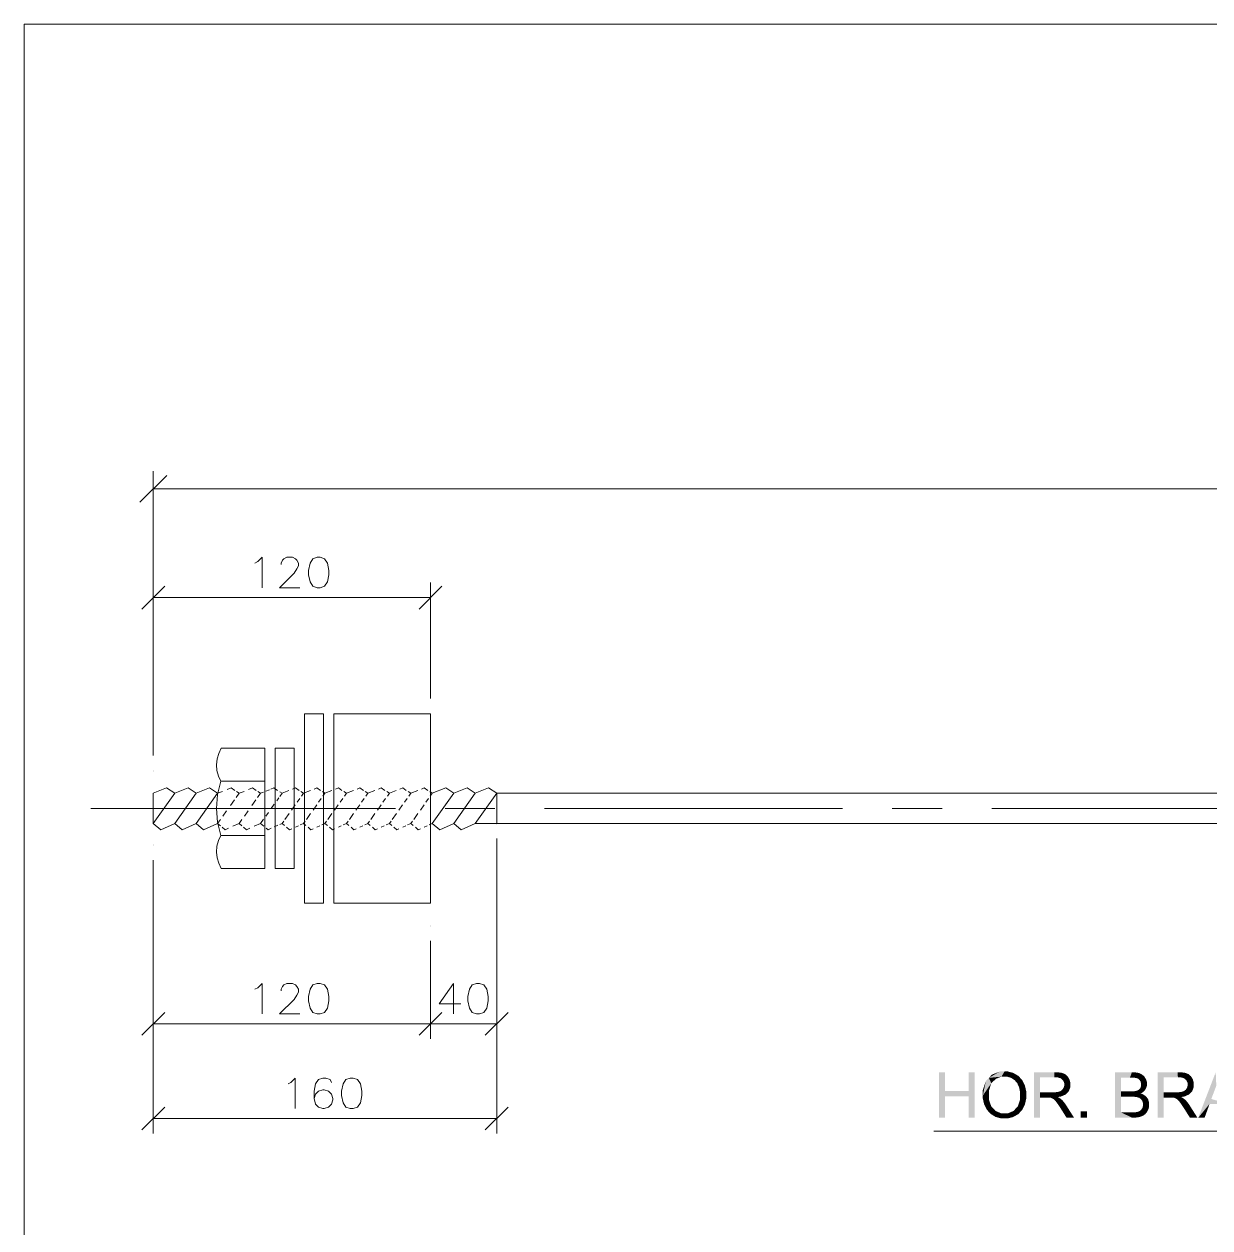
# Model space of a CAD drawing. Header units: millimetres. Extents: x 2 to 579, y 1 to 405.
# Drawn here: x 177.8 to 237.5, y 139.8 to 200.3 of the extents above; entities that cross this region are included whole.
import ezdxf

# ---------------------------------------------------------------- set-up
doc = ezdxf.new("R2010")
doc.units = ezdxf.units.MM
doc.linetypes.add('XKITLINE00', pattern=[0])
doc.layers.add('GraphicObject', color=6, linetype='Continuous', lineweight=0)
doc.layers.add('LinkedObject', color=7, linetype='Continuous', lineweight=0)

# ---------------------------------------------------------------- blocks, each defined once
blk = doc.blocks.new('*A3')
at = {"layer": 'GraphicObject', "color": 3, "linetype": 'XKITLINE00', "lineweight": 0}
for p, q in [((312.392, 200.335), (177.832, 200.335)), ((177.832, 200.335), (177.832, 61.383))]:
    blk.add_line(p, q, dxfattribs=at)
blk = doc.blocks.new('*A4')
at = {"layer": 'LinkedObject'}
for points in [[(224.175, 146.656), (223.873, 145.309), (223.873, 147.596)], [(224.175, 146.656), (223.873, 147.596), (224.175, 147.596)], [(225.666, 147.596), (225.364, 146.656), (225.364, 147.596)], [(225.364, 146.386), (225.364, 146.656), (225.666, 147.596)], [(225.364, 146.386), (225.666, 147.596), (225.666, 145.309)], [(226.381, 147.313), (226.075, 146.422), (226.228, 147.152)], [(226.502, 147.043), (226.075, 146.422), (226.381, 147.313)], [(226.928, 147.635), (226.381, 147.313), (226.534, 147.474)], [(227.17, 147.635), (226.381, 147.313), (226.928, 147.635)], [(227.011, 147.374), (226.381, 147.313), (227.17, 147.635)], [(226.734, 147.264), (226.381, 147.313), (227.011, 147.374)], [(226.381, 147.313), (226.734, 147.264), (226.618, 147.153)], [(226.502, 147.043), (226.381, 147.313), (226.618, 147.153)], [(227.011, 147.374), (227.17, 147.635), (227.172, 147.374)], [(227.17, 147.635), (227.285, 147.374), (227.172, 147.374)], [(227.614, 147.559), (227.17, 147.635), (227.328, 147.635)], [(227.741, 147.483), (227.17, 147.635), (227.614, 147.559)], [(227.489, 147.317), (227.17, 147.635), (227.741, 147.483)], [(227.285, 147.374), (227.17, 147.635), (227.489, 147.317)], [(227.489, 147.317), (227.741, 147.483), (227.58, 147.259)], [(227.741, 147.483), (227.671, 147.202), (227.58, 147.259)], [(227.671, 147.202), (227.741, 147.483), (227.809, 147.041)], [(228.062, 147.197), (227.741, 147.483), (227.868, 147.408)], [(228.128, 147.062), (227.741, 147.483), (228.062, 147.197)], [(227.809, 147.041), (227.741, 147.483), (228.128, 147.062)], [(228.959, 146.587), (228.657, 145.309), (228.657, 147.596)], [(228.657, 147.596), (228.959, 147.344), (228.959, 146.587)], [(229.682, 147.344), (228.657, 147.596), (229.669, 147.596)], [(228.959, 147.344), (228.657, 147.596), (229.682, 147.344)], [(229.669, 147.596), (229.809, 147.344), (229.682, 147.344)], [(230.054, 147.565), (229.669, 147.596), (229.822, 147.596)], [(230.133, 147.534), (229.669, 147.596), (230.054, 147.565)], [(229.995, 147.292), (229.669, 147.596), (230.133, 147.534)], [(229.809, 147.344), (229.669, 147.596), (229.995, 147.292)], [(230.133, 147.534), (230.053, 147.24), (229.995, 147.292)], [(230.213, 147.503), (230.053, 147.24), (230.133, 147.534)], [(230.053, 147.24), (230.213, 147.503), (230.112, 147.187)], [(230.112, 147.187), (230.213, 147.503), (230.387, 147.316)], [(230.387, 147.316), (230.171, 147.054), (230.112, 147.187)], [(230.435, 147.238), (230.171, 147.054), (230.387, 147.316)], [(230.482, 147.066), (230.171, 147.054), (230.435, 147.238)], [(230.387, 147.316), (230.213, 147.503), (230.34, 147.394)], [(232.719, 147.596), (233.021, 146.365), (232.719, 145.309)], [(233.021, 146.635), (233.021, 146.365), (232.719, 147.596)], [(232.719, 147.596), (233.021, 147.326), (233.021, 146.635)], [(233.479, 147.326), (232.719, 147.596), (233.577, 147.596)], [(233.021, 147.326), (232.719, 147.596), (233.479, 147.326)], [(233.479, 147.326), (233.577, 147.596), (233.602, 147.326)], [(233.577, 147.596), (233.777, 147.31), (233.602, 147.326)], [(233.708, 147.596), (233.777, 147.31), (233.577, 147.596)], [(233.919, 147.561), (233.777, 147.31), (233.708, 147.596)], [(233.777, 147.31), (233.919, 147.561), (233.827, 147.294)], [(233.827, 147.294), (233.919, 147.561), (233.878, 147.278)], [(233.878, 147.278), (233.919, 147.561), (233.998, 147.526)], [(233.998, 147.526), (233.956, 147.219), (233.878, 147.278)], [(234.077, 147.491), (233.956, 147.219), (233.998, 147.526)], [(234.201, 147.385), (233.956, 147.219), (234.077, 147.491)], [(234.246, 147.312), (233.956, 147.219), (234.201, 147.385)], [(233.956, 147.219), (234.246, 147.312), (233.984, 147.175)], [(234.246, 147.312), (234.011, 147.132), (233.984, 147.175)], [(234.011, 147.132), (234.246, 147.312), (234.038, 147.032)], [(234.038, 147.032), (234.246, 147.312), (234.336, 147.011)], [(234.336, 147.089), (234.246, 147.312), (234.291, 147.24)], [(234.336, 147.011), (234.246, 147.312), (234.336, 147.089)], [(235.168, 146.587), (234.866, 145.309), (234.866, 147.596)], [(234.866, 147.596), (235.168, 147.344), (235.168, 146.587)], [(235.891, 147.344), (234.866, 147.596), (235.878, 147.596)], [(235.168, 147.344), (234.866, 147.596), (235.891, 147.344)], [(235.878, 147.596), (236.018, 147.344), (235.891, 147.344)], [(236.263, 147.565), (235.878, 147.596), (236.031, 147.596)], [(236.342, 147.534), (235.878, 147.596), (236.263, 147.565)], [(236.204, 147.292), (235.878, 147.596), (236.342, 147.534)], [(236.018, 147.344), (235.878, 147.596), (236.204, 147.292)], [(236.342, 147.534), (236.263, 147.24), (236.204, 147.292)], [(236.422, 147.503), (236.263, 147.24), (236.342, 147.534)], [(236.263, 147.24), (236.422, 147.503), (236.321, 147.187)], [(236.321, 147.187), (236.422, 147.503), (236.596, 147.316)], [(236.596, 147.316), (236.38, 147.054), (236.321, 147.187)], [(236.644, 147.238), (236.38, 147.054), (236.596, 147.316)], [(236.691, 147.066), (236.38, 147.054), (236.644, 147.238)], [(236.596, 147.316), (236.422, 147.503), (236.549, 147.394)], [(237.794, 147.596), (237.825, 146.918), (236.916, 145.309)], [(224.175, 146.386), (223.873, 145.309), (224.175, 146.656)], [(224.175, 146.656), (225.364, 146.386), (224.175, 146.386)], [(225.364, 146.656), (225.364, 146.386), (224.175, 146.656)], [(226.228, 147.152), (226.075, 146.422), (226.075, 146.706)], [(226.386, 146.675), (226.075, 146.422), (226.502, 147.043)], [(226.075, 146.422), (226.386, 146.675), (226.386, 146.417)], [(227.809, 147.041), (228.128, 147.062), (227.856, 146.937)], [(228.128, 147.062), (227.903, 146.833), (227.856, 146.937)], [(227.903, 146.833), (228.128, 147.062), (227.951, 146.589)], [(227.951, 146.589), (228.128, 147.062), (228.262, 146.62)], [(227.951, 146.449), (228.262, 146.62), (228.262, 146.448)], [(227.951, 146.589), (228.262, 146.62), (227.951, 146.449)], [(228.262, 146.62), (228.128, 147.062), (228.195, 146.926)], [(228.959, 146.587), (228.959, 146.324), (228.657, 145.309)], [(229.309, 146.324), (228.959, 146.587), (229.609, 146.587)], [(228.959, 146.324), (228.959, 146.587), (229.309, 146.324)], [(229.309, 146.324), (229.609, 146.587), (229.368, 146.324)], [(229.368, 146.324), (229.609, 146.587), (229.452, 146.319)], [(229.452, 146.319), (229.609, 146.587), (229.478, 146.313)], [(229.478, 146.313), (229.609, 146.587), (229.513, 146.305)], [(229.513, 146.305), (229.609, 146.587), (229.582, 146.274)], [(229.582, 146.274), (229.609, 146.587), (229.712, 146.587)], [(229.582, 146.274), (229.712, 146.587), (229.616, 146.252)], [(229.712, 146.587), (229.839, 146.349), (229.616, 146.252)], [(229.874, 146.609), (229.839, 146.349), (229.712, 146.587)], [(229.839, 146.349), (229.874, 146.609), (230.003, 146.372)], [(229.933, 146.63), (230.325, 146.561), (229.874, 146.609)], [(230.246, 146.478), (229.874, 146.609), (230.325, 146.561)], [(230.003, 146.372), (229.874, 146.609), (230.246, 146.478)], [(229.991, 146.651), (230.325, 146.561), (229.933, 146.63)], [(230.325, 146.561), (229.991, 146.651), (230.08, 146.72)], [(230.11, 146.767), (230.325, 146.561), (230.08, 146.72)], [(230.141, 146.815), (230.325, 146.561), (230.11, 146.767)], [(230.141, 146.815), (230.482, 146.972), (230.325, 146.561)], [(230.171, 146.917), (230.482, 146.972), (230.141, 146.815)], [(230.482, 146.972), (230.171, 147.054), (230.482, 147.066)], [(230.171, 147.054), (230.482, 146.972), (230.171, 146.973)], [(230.482, 146.972), (230.171, 146.917), (230.171, 146.973)], [(230.325, 146.561), (230.482, 146.972), (230.404, 146.645)], [(230.404, 146.645), (230.482, 146.972), (230.482, 146.85)], [(233.551, 146.365), (233.021, 146.635), (233.516, 146.635)], [(233.021, 146.365), (233.021, 146.635), (233.551, 146.365)], [(233.66, 146.365), (233.516, 146.635), (233.617, 146.635)], [(233.551, 146.365), (233.516, 146.635), (233.66, 146.365)], [(233.762, 146.648), (234.017, 146.525), (233.617, 146.635)], [(233.617, 146.635), (234.017, 146.525), (233.66, 146.365)], [(233.805, 146.662), (234.097, 146.565), (233.762, 146.648)], [(234.017, 146.525), (233.762, 146.648), (234.097, 146.565)], [(233.863, 146.679), (234.097, 146.565), (233.805, 146.662)], [(233.95, 146.736), (234.097, 146.565), (233.863, 146.679)], [(234.256, 146.734), (233.95, 146.736), (234.009, 146.815)], [(234.217, 146.67), (233.95, 146.736), (234.256, 146.734)], [(234.097, 146.565), (233.95, 146.736), (234.217, 146.67)], [(234.009, 146.815), (234.336, 147.011), (234.256, 146.734)], [(234.038, 146.915), (234.336, 147.011), (234.009, 146.815)], [(234.336, 147.011), (234.038, 146.975), (234.038, 147.032)], [(234.038, 146.975), (234.336, 147.011), (234.038, 146.915)], [(234.256, 146.734), (234.336, 147.011), (234.296, 146.799)], [(234.296, 146.799), (234.336, 147.011), (234.336, 146.937)], [(235.168, 146.587), (235.168, 146.324), (234.866, 145.309)], [(235.519, 146.324), (235.168, 146.587), (235.818, 146.587)], [(235.168, 146.324), (235.168, 146.587), (235.519, 146.324)], [(235.519, 146.324), (235.818, 146.587), (235.577, 146.324)], [(235.577, 146.324), (235.818, 146.587), (235.661, 146.319)], [(235.661, 146.319), (235.818, 146.587), (235.687, 146.313)], [(235.687, 146.313), (235.818, 146.587), (235.722, 146.305)], [(235.722, 146.305), (235.818, 146.587), (235.791, 146.274)], [(235.791, 146.274), (235.818, 146.587), (235.921, 146.587)], [(235.791, 146.274), (235.921, 146.587), (235.825, 146.252)], [(235.921, 146.587), (236.048, 146.349), (235.825, 146.252)], [(236.083, 146.609), (236.048, 146.349), (235.921, 146.587)], [(236.048, 146.349), (236.083, 146.609), (236.212, 146.372)], [(236.142, 146.63), (236.534, 146.561), (236.083, 146.609)], [(236.455, 146.478), (236.083, 146.609), (236.534, 146.561)], [(236.212, 146.372), (236.083, 146.609), (236.455, 146.478)], [(236.2, 146.651), (236.534, 146.561), (236.142, 146.63)], [(236.534, 146.561), (236.2, 146.651), (236.289, 146.72)], [(236.319, 146.767), (236.534, 146.561), (236.289, 146.72)], [(236.35, 146.815), (236.534, 146.561), (236.319, 146.767)], [(236.35, 146.815), (236.691, 146.972), (236.534, 146.561)], [(236.38, 146.917), (236.691, 146.972), (236.35, 146.815)], [(236.691, 146.972), (236.38, 147.054), (236.691, 147.066)], [(236.38, 147.054), (236.691, 146.972), (236.38, 146.973)], [(236.691, 146.972), (236.38, 146.917), (236.38, 146.973)], [(236.534, 146.561), (236.691, 146.972), (236.613, 146.645)], [(236.613, 146.645), (236.691, 146.972), (236.691, 146.85)], [(236.916, 145.309), (237.825, 146.918), (237.572, 146.249)], [(223.873, 145.309), (224.175, 146.386), (224.175, 145.309)], [(225.364, 146.386), (225.666, 145.309), (225.364, 145.309)], [(226.075, 146.422), (226.386, 146.21), (226.075, 146.271)], [(226.386, 146.21), (226.075, 146.422), (226.386, 146.417)], [(226.075, 146.271), (226.386, 146.21), (226.141, 145.986)], [(226.141, 145.986), (226.386, 146.21), (226.206, 145.851)], [(226.206, 145.851), (226.386, 146.21), (226.498, 145.885)], [(227.84, 145.888), (228.262, 146.448), (228.121, 145.826)], [(227.951, 146.229), (228.262, 146.448), (227.84, 145.888)], [(228.262, 146.448), (227.951, 146.229), (227.951, 146.449)], [(228.121, 145.826), (228.262, 146.448), (228.191, 145.963)], [(228.191, 145.963), (228.262, 146.448), (228.262, 146.274)], [(228.657, 145.309), (228.959, 146.324), (228.959, 145.309)], [(229.616, 146.252), (229.839, 146.349), (229.649, 146.231)], [(229.839, 146.349), (229.726, 146.154), (229.649, 146.231)], [(229.899, 146.32), (229.726, 146.154), (229.839, 146.349)], [(229.726, 146.154), (229.899, 146.32), (229.769, 146.1)], [(229.769, 146.1), (229.899, 146.32), (229.812, 146.045)], [(229.812, 146.045), (229.899, 146.32), (230.021, 146.235)], [(230.021, 146.235), (229.921, 145.887), (229.812, 146.045)], [(230.021, 146.235), (229.899, 146.32), (229.99, 146.263)], [(230.088, 146.175), (229.921, 145.887), (230.021, 146.235)], [(230.213, 146.022), (229.921, 145.887), (230.088, 146.175)], [(229.921, 145.887), (230.213, 146.022), (229.987, 145.785)], [(229.987, 145.785), (230.213, 146.022), (230.272, 145.931)], [(232.719, 145.309), (233.021, 146.365), (233.021, 145.579)], [(233.66, 146.365), (234.017, 146.525), (233.828, 146.346)], [(234.017, 146.525), (233.886, 146.327), (233.828, 146.346)], [(233.886, 146.327), (234.017, 146.525), (233.944, 146.308)], [(233.944, 146.308), (234.017, 146.525), (234.035, 146.242)], [(234.279, 146.391), (234.017, 146.525), (234.12, 146.495)], [(234.035, 146.242), (234.017, 146.525), (234.279, 146.391)], [(234.035, 146.242), (234.279, 146.391), (234.068, 146.194)], [(234.068, 146.194), (234.279, 146.391), (234.101, 146.147)], [(234.101, 146.147), (234.279, 146.391), (234.334, 146.318)], [(234.334, 146.318), (234.134, 146.036), (234.101, 146.147)], [(234.39, 146.245), (234.134, 146.036), (234.334, 146.318)], [(234.445, 146.071), (234.134, 146.036), (234.39, 146.245)], [(234.445, 145.972), (234.134, 146.036), (234.445, 146.071)], [(234.134, 146.036), (234.445, 145.972), (234.134, 145.972)], [(234.866, 145.309), (235.168, 146.324), (235.168, 145.309)], [(235.825, 146.252), (236.048, 146.349), (235.858, 146.231)], [(236.048, 146.349), (235.935, 146.154), (235.858, 146.231)], [(236.108, 146.32), (235.935, 146.154), (236.048, 146.349)], [(235.935, 146.154), (236.108, 146.32), (235.978, 146.1)], [(235.978, 146.1), (236.108, 146.32), (236.021, 146.045)], [(236.021, 146.045), (236.108, 146.32), (236.23, 146.235)], [(236.23, 146.235), (236.13, 145.887), (236.021, 146.045)], [(236.23, 146.235), (236.108, 146.32), (236.199, 146.263)], [(236.297, 146.175), (236.13, 145.887), (236.23, 146.235)], [(236.422, 146.022), (236.13, 145.887), (236.297, 146.175)], [(236.13, 145.887), (236.422, 146.022), (236.196, 145.785)], [(236.196, 145.785), (236.422, 146.022), (236.481, 145.931)], [(237.486, 146.002), (236.916, 145.309), (237.572, 146.249)], [(236.916, 145.309), (237.486, 146.002), (237.236, 145.309)], [(237.572, 146.249), (238.444, 146.002), (237.486, 146.002)], [(226.498, 145.885), (226.464, 145.504), (226.206, 145.851)], [(226.206, 145.851), (226.464, 145.504), (226.272, 145.716)], [(226.609, 145.766), (226.464, 145.504), (226.498, 145.885)], [(226.464, 145.504), (226.609, 145.766), (226.591, 145.426)], [(226.591, 145.426), (226.609, 145.766), (226.72, 145.647)], [(226.72, 145.647), (227.168, 145.27), (226.591, 145.426)], [(226.591, 145.426), (227.168, 145.27), (226.719, 145.348)], [(226.999, 145.528), (227.168, 145.27), (226.72, 145.647)], [(227.168, 145.27), (226.999, 145.528), (227.167, 145.528)], [(227.338, 145.528), (227.168, 145.27), (227.167, 145.528)], [(227.168, 145.27), (227.338, 145.528), (227.317, 145.27)], [(227.317, 145.27), (227.338, 145.528), (227.595, 145.34)], [(227.724, 145.411), (227.338, 145.528), (227.619, 145.648)], [(227.595, 145.34), (227.338, 145.528), (227.724, 145.411)], [(227.73, 145.768), (227.852, 145.481), (227.619, 145.648)], [(227.619, 145.648), (227.852, 145.481), (227.724, 145.411)], [(228.121, 145.826), (227.73, 145.768), (227.84, 145.888)], [(228.051, 145.689), (227.73, 145.768), (228.121, 145.826)], [(227.852, 145.481), (227.73, 145.768), (228.051, 145.689)], [(229.987, 145.785), (230.272, 145.931), (230.289, 145.309)], [(230.289, 145.309), (230.272, 145.931), (230.667, 145.309)], [(231.321, 145.629), (231.001, 145.309), (231.001, 145.629)], [(231.321, 145.309), (231.001, 145.309), (231.321, 145.629)], [(233.021, 145.579), (233.591, 145.309), (232.719, 145.309)], [(233.592, 145.579), (233.591, 145.309), (233.021, 145.579)], [(233.592, 145.579), (233.7, 145.309), (233.591, 145.309)], [(233.665, 145.579), (233.7, 145.309), (233.592, 145.579)], [(233.768, 145.584), (233.884, 145.328), (233.665, 145.579)], [(233.665, 145.579), (233.884, 145.328), (233.7, 145.309)], [(233.798, 145.589), (233.884, 145.328), (233.768, 145.584)], [(233.96, 145.347), (233.798, 145.589), (233.851, 145.599)], [(233.884, 145.328), (233.798, 145.589), (233.96, 145.347)], [(233.938, 145.63), (234.21, 145.46), (233.851, 145.599)], [(233.851, 145.599), (234.21, 145.46), (233.96, 145.347)], [(233.973, 145.652), (234.21, 145.46), (233.938, 145.63)], [(233.96, 145.347), (234.21, 145.46), (234.035, 145.366)], [(234.21, 145.46), (233.973, 145.652), (234.009, 145.674)], [(234.066, 145.737), (234.378, 145.673), (234.009, 145.674)], [(234.009, 145.674), (234.378, 145.673), (234.21, 145.46)], [(234.035, 145.366), (234.21, 145.46), (234.16, 145.423)], [(234.089, 145.779), (234.378, 145.673), (234.066, 145.737)], [(234.378, 145.673), (234.089, 145.779), (234.112, 145.821)], [(234.112, 145.821), (234.445, 145.972), (234.378, 145.673)], [(234.134, 145.917), (234.445, 145.972), (234.112, 145.821)], [(234.445, 145.972), (234.134, 145.917), (234.134, 145.972)], [(234.21, 145.46), (234.378, 145.673), (234.26, 145.497)], [(234.26, 145.497), (234.378, 145.673), (234.344, 145.604)], [(234.378, 145.673), (234.445, 145.972), (234.412, 145.742)], [(234.412, 145.742), (234.445, 145.972), (234.445, 145.891)], [(236.196, 145.785), (236.481, 145.931), (236.498, 145.309)], [(236.498, 145.309), (236.481, 145.931), (236.876, 145.309)], [(226.719, 145.348), (227.168, 145.27), (227.007, 145.27)]]:
    blk.add_hatch(color=7, dxfattribs=at).paths.add_polyline_path(points, flags=17)
at = {"layer": 'LinkedObject', "color": 1, "linetype": 'XKITLINE00', "lineweight": 0}
for p, q in [((185.008, 177.622), (183.658, 176.272)), ((184.333, 163.61), (184.333, 177.847)), ((306.808, 176.947), (184.333, 176.947)), ((184.907, 172.051), (183.759, 170.904)), ((184.333, 163.527), (184.333, 172.243)), ((197.713, 170.904), (198.86, 172.051)), ((198.286, 166.402), (198.286, 172.243)), ((198.286, 171.478), (184.333, 171.478)), ((201.613, 159.351), (201.613, 144.506)), ((201.613, 159.308), (201.613, 149.269)), ((184.333, 158.271), (184.333, 149.269)), ((184.333, 158.219), (184.333, 144.506)), ((198.286, 154.212), (198.286, 149.269)), ((198.286, 154.16), (198.286, 149.269)), ((184.907, 150.608), (183.759, 149.46)), ((197.713, 149.46), (198.86, 150.608)), ((198.86, 150.608), (197.713, 149.46)), ((201.039, 149.46), (202.187, 150.608)), ((198.286, 150.034), (184.333, 150.034)), ((201.613, 150.034), (198.286, 150.034)), ((184.907, 145.844), (183.759, 144.697)), ((201.039, 144.697), (202.187, 145.844)), ((184.333, 145.271), (201.613, 145.271))]:
    blk.add_line(p, q, dxfattribs=at)
at = {"layer": 'LinkedObject', "color": 7, "linetype": 'XKITLINE00', "lineweight": 0}
for p, q in [((184.333, 176.947), (184.333, 176.947)), ((189.452, 173.214), (189.598, 173.286)), ((189.598, 173.286), (189.816, 173.505)), ((189.816, 173.505), (189.816, 171.975)), ((190.763, 173.214), (190.836, 173.359)), ((190.836, 173.359), (190.909, 173.432)), ((190.909, 173.432), (191.055, 173.505)), ((191.055, 173.505), (191.346, 173.505)), ((191.346, 173.505), (191.492, 173.432)), ((191.492, 173.432), (191.565, 173.359)), ((191.565, 173.359), (191.638, 173.214)), ((192.366, 173.432), (192.22, 173.214)), ((192.585, 173.505), (192.366, 173.432)), ((192.73, 173.505), (192.585, 173.505)), ((192.949, 173.432), (192.73, 173.505)), ((193.095, 173.214), (192.949, 173.432)), ((191.419, 172.704), (190.69, 171.975)), ((190.763, 173.141), (190.763, 173.214)), ((191.565, 172.922), (191.419, 172.704)), ((191.638, 173.068), (191.565, 172.922)), ((191.638, 173.214), (191.638, 173.068)), ((192.22, 173.214), (192.148, 172.849)), ((192.148, 172.849), (192.148, 172.631)), ((193.168, 172.849), (193.095, 173.214)), ((193.168, 172.631), (193.168, 172.849)), ((192.148, 172.631), (192.22, 172.266)), ((192.22, 172.266), (192.366, 172.048)), ((192.366, 172.048), (192.585, 171.975)), ((192.73, 171.975), (192.949, 172.048)), ((192.949, 172.048), (193.095, 172.266)), ((193.095, 172.266), (193.168, 172.631)), ((184.333, 171.478), (184.333, 171.478)), ((190.69, 171.975), (191.71, 171.975)), ((192.585, 171.975), (192.73, 171.975)), ((198.286, 165.637), (198.286, 165.637)), ((184.333, 162.762), (184.333, 162.762)), ((184.333, 162.71), (184.333, 162.71)), ((184.333, 161.63), (185.007, 161.899)), ((185.007, 161.899), (185.413, 161.63)), ((185.413, 161.63), (186.087, 161.899)), ((186.087, 161.899), (186.493, 161.63)), ((186.493, 161.63), (187.167, 161.899)), ((187.167, 161.899), (187.573, 161.63)), ((187.573, 161.63), (187.822, 161.73)), ((188.053, 161.822), (188.247, 161.899)), ((188.247, 161.899), (188.43, 161.778)), ((188.653, 161.63), (188.902, 161.73)), ((189.133, 161.822), (189.327, 161.899)), ((189.327, 161.899), (189.51, 161.778)), ((190.003, 161.738), (190.174, 161.806)), ((190.244, 161.834), (190.407, 161.899)), ((190.407, 161.899), (190.59, 161.778)), ((190.813, 161.63), (191.163, 161.77)), ((191.346, 161.843), (191.487, 161.899)), ((191.487, 161.899), (191.667, 161.78)), ((191.893, 161.63), (192.243, 161.77)), ((192.426, 161.843), (192.567, 161.899)), ((192.567, 161.899), (192.747, 161.78)), ((192.973, 161.63), (193.323, 161.77)), ((193.506, 161.843), (193.647, 161.899)), ((193.647, 161.899), (193.827, 161.78)), ((194.053, 161.63), (194.403, 161.77)), ((194.586, 161.843), (194.727, 161.899)), ((194.727, 161.899), (194.907, 161.78)), ((195.133, 161.63), (195.483, 161.77)), ((195.666, 161.843), (195.807, 161.899)), ((195.807, 161.899), (195.987, 161.78)), ((196.213, 161.63), (196.563, 161.77)), ((196.746, 161.843), (196.887, 161.899)), ((196.887, 161.899), (197.067, 161.78)), ((197.293, 161.63), (197.643, 161.77)), ((197.826, 161.843), (197.967, 161.899)), ((197.967, 161.899), (198.147, 161.78)), ((198.373, 161.63), (199.047, 161.899)), ((199.047, 161.899), (199.453, 161.63)), ((199.453, 161.63), (200.127, 161.899)), ((200.127, 161.899), (200.533, 161.63)), ((200.533, 161.63), (201.207, 161.899)), ((201.207, 161.899), (201.613, 161.63)), ((184.333, 160.116), (185.413, 161.63)), ((184.333, 161.63), (184.333, 160.116)), ((185.413, 160.116), (186.493, 161.63)), ((186.493, 160.116), (187.573, 161.63)), ((188.216, 161.018), (188.416, 161.298)), ((188.506, 161.424), (188.653, 161.63)), ((188.515, 161.721), (188.653, 161.63)), ((189.296, 161.018), (189.496, 161.298)), ((189.586, 161.424), (189.733, 161.63)), ((189.595, 161.721), (189.733, 161.63)), ((189.733, 161.63), (189.879, 161.688)), ((190.544, 161.253), (190.649, 161.4)), ((190.698, 161.706), (190.813, 161.63)), ((190.698, 161.469), (190.813, 161.63)), ((191.57, 161.177), (191.706, 161.368)), ((191.763, 161.716), (191.893, 161.63)), ((191.793, 161.49), (191.893, 161.63)), ((192.65, 161.177), (192.786, 161.368)), ((192.843, 161.716), (192.973, 161.63)), ((192.873, 161.49), (192.973, 161.63)), ((193.73, 161.177), (193.866, 161.368)), ((193.923, 161.716), (194.053, 161.63)), ((193.953, 161.49), (194.053, 161.63)), ((194.81, 161.177), (194.946, 161.368)), ((195.003, 161.716), (195.133, 161.63)), ((195.033, 161.49), (195.133, 161.63)), ((195.89, 161.177), (196.026, 161.368)), ((196.083, 161.716), (196.213, 161.63)), ((196.113, 161.49), (196.213, 161.63)), ((196.97, 161.177), (197.106, 161.368)), ((197.163, 161.716), (197.293, 161.63)), ((197.193, 161.49), (197.293, 161.63)), ((198.05, 161.177), (198.186, 161.368)), ((198.243, 161.716), (198.373, 161.63)), ((198.273, 161.49), (198.373, 161.63)), ((198.373, 160.116), (199.453, 161.63)), ((199.453, 160.116), (200.533, 161.63)), ((200.533, 160.116), (201.613, 161.63)), ((201.613, 161.63), (289.528, 161.63)), ((201.613, 161.63), (201.613, 160.116)), ((187.836, 160.485), (188.023, 160.746)), ((188.916, 160.485), (189.103, 160.746)), ((189.991, 160.478), (190.131, 160.673)), ((190.273, 160.873), (190.42, 161.079)), ((190.959, 160.32), (191.164, 160.608)), ((191.293, 160.79), (191.479, 161.05)), ((192.039, 160.32), (192.244, 160.608)), ((192.373, 160.79), (192.559, 161.05)), ((193.119, 160.32), (193.324, 160.608)), ((193.453, 160.79), (193.639, 161.05)), ((194.199, 160.32), (194.404, 160.608)), ((194.533, 160.79), (194.719, 161.05)), ((195.279, 160.32), (195.484, 160.608)), ((195.613, 160.79), (195.799, 161.05)), ((196.359, 160.32), (196.564, 160.608)), ((196.693, 160.79), (196.879, 161.05)), ((197.439, 160.32), (197.644, 160.608)), ((197.773, 160.79), (197.959, 161.05)), ((184.707, 159.8), (184.333, 160.116)), ((185.413, 160.116), (184.707, 159.8)), ((185.787, 159.8), (185.413, 160.116)), ((186.493, 160.116), (185.787, 159.8)), ((186.867, 159.8), (186.493, 160.116)), ((187.573, 160.116), (186.867, 159.8)), ((187.573, 160.116), (187.718, 160.32)), ((187.716, 159.996), (187.573, 160.116)), ((187.947, 159.8), (187.801, 159.924)), ((188.653, 160.116), (188.333, 159.973)), ((188.653, 160.116), (188.798, 160.32)), ((188.796, 159.996), (188.653, 160.116)), ((189.027, 159.8), (188.881, 159.924)), ((189.733, 160.116), (189.413, 159.973)), ((189.733, 160.116), (189.884, 160.328)), ((189.896, 159.978), (189.733, 160.116)), ((190.606, 160.023), (190.418, 159.94)), ((190.813, 160.116), (190.698, 160.065)), ((190.813, 160.116), (190.898, 160.236)), ((190.933, 160.015), (190.813, 160.116)), ((191.187, 159.8), (191.043, 159.922)), ((191.634, 160), (191.487, 159.935)), ((191.893, 160.116), (191.733, 160.045)), ((191.893, 160.116), (191.978, 160.236)), ((192.013, 160.015), (191.893, 160.116)), ((192.267, 159.8), (192.123, 159.922)), ((192.714, 160), (192.567, 159.935)), ((192.973, 160.116), (192.813, 160.045)), ((192.973, 160.116), (193.058, 160.236)), ((193.093, 160.015), (192.973, 160.116)), ((193.347, 159.8), (193.203, 159.922)), ((193.794, 160), (193.647, 159.935)), ((194.053, 160.116), (193.893, 160.045)), ((194.053, 160.116), (194.138, 160.236)), ((194.173, 160.015), (194.053, 160.116)), ((194.427, 159.8), (194.283, 159.922)), ((194.874, 160), (194.727, 159.935)), ((195.133, 160.116), (194.973, 160.045)), ((195.133, 160.116), (195.218, 160.236)), ((195.253, 160.015), (195.133, 160.116)), ((195.507, 159.8), (195.363, 159.922)), ((195.954, 160), (195.807, 159.935)), ((196.213, 160.116), (196.053, 160.045)), ((196.213, 160.116), (196.298, 160.236)), ((196.333, 160.015), (196.213, 160.116)), ((196.587, 159.8), (196.443, 159.922)), ((197.034, 160), (196.887, 159.935)), ((197.293, 160.116), (197.133, 160.045)), ((197.293, 160.116), (197.378, 160.236)), ((197.413, 160.015), (197.293, 160.116)), ((197.667, 159.8), (197.523, 159.922)), ((198.114, 160), (197.967, 159.935)), ((198.373, 160.116), (198.213, 160.045)), ((198.373, 160.116), (198.458, 160.236)), ((198.747, 159.8), (198.373, 160.116)), ((199.453, 160.116), (198.747, 159.8)), ((199.827, 159.8), (199.453, 160.116)), ((200.533, 160.116), (199.827, 159.8)), ((289.528, 160.116), (200.533, 160.116)), ((201.613, 160.116), (201.613, 160.116)), ((201.613, 160.073), (201.613, 160.073)), ((188.115, 159.875), (187.947, 159.8)), ((189.195, 159.875), (189.027, 159.8)), ((190.107, 159.8), (190.019, 159.875)), ((190.266, 159.872), (190.107, 159.8)), ((191.298, 159.85), (191.187, 159.8)), ((192.378, 159.85), (192.267, 159.8)), ((193.458, 159.85), (193.347, 159.8)), ((194.538, 159.85), (194.427, 159.8)), ((195.618, 159.85), (195.507, 159.8)), ((196.698, 159.85), (196.587, 159.8)), ((197.778, 159.85), (197.667, 159.8)), ((184.333, 159.036), (184.333, 159.036)), ((184.333, 158.984), (184.333, 158.984)), ((198.286, 154.977), (198.286, 154.977)), ((198.286, 154.925), (198.286, 154.925)), ((189.598, 151.842), (189.816, 152.061)), ((189.816, 152.061), (189.816, 150.531)), ((190.909, 151.988), (191.055, 152.061)), ((191.055, 152.061), (191.346, 152.061)), ((191.346, 152.061), (191.492, 151.988)), ((192.585, 152.061), (192.366, 151.988)), ((192.73, 152.061), (192.585, 152.061)), ((192.949, 151.988), (192.73, 152.061)), ((199.44, 152.061), (198.711, 151.041)), ((199.44, 150.531), (199.44, 152.061)), ((200.605, 152.061), (200.387, 151.988)), ((200.751, 152.061), (200.605, 152.061)), ((200.97, 151.988), (200.751, 152.061)), ((189.452, 151.77), (189.598, 151.842)), ((190.763, 151.77), (190.836, 151.915)), ((190.763, 151.697), (190.763, 151.77)), ((190.836, 151.915), (190.909, 151.988)), ((191.565, 151.478), (191.419, 151.26)), ((191.492, 151.988), (191.565, 151.915)), ((191.565, 151.915), (191.638, 151.77)), ((191.638, 151.624), (191.565, 151.478)), ((191.638, 151.77), (191.638, 151.624)), ((192.22, 151.77), (192.148, 151.405)), ((192.366, 151.988), (192.22, 151.77)), ((193.095, 151.77), (192.949, 151.988)), ((193.168, 151.405), (193.095, 151.77)), ((200.241, 151.77), (200.168, 151.405)), ((200.387, 151.988), (200.241, 151.77)), ((201.115, 151.77), (200.97, 151.988)), ((201.188, 151.405), (201.115, 151.77)), ((191.419, 151.26), (190.69, 150.531)), ((192.148, 151.405), (192.148, 151.187)), ((192.148, 151.187), (192.22, 150.822)), ((193.095, 150.822), (193.168, 151.187)), ((193.168, 151.187), (193.168, 151.405)), ((198.711, 151.041), (199.804, 151.041)), ((200.168, 151.405), (200.168, 151.187)), ((200.168, 151.187), (200.241, 150.822)), ((201.115, 150.822), (201.188, 151.187)), ((201.188, 151.187), (201.188, 151.405)), ((190.69, 150.531), (191.71, 150.531)), ((192.22, 150.822), (192.366, 150.604)), ((192.366, 150.604), (192.585, 150.531)), ((192.585, 150.531), (192.73, 150.531)), ((192.73, 150.531), (192.949, 150.604)), ((192.949, 150.604), (193.095, 150.822)), ((200.241, 150.822), (200.387, 150.604)), ((200.387, 150.604), (200.605, 150.531)), ((200.605, 150.531), (200.751, 150.531)), ((200.751, 150.531), (200.97, 150.604)), ((200.97, 150.604), (201.115, 150.822)), ((184.333, 150.034), (184.333, 150.034)), ((198.286, 150.034), (198.286, 150.034)), ((191.261, 147.079), (191.479, 147.298)), ((191.479, 147.298), (191.479, 145.768)), ((192.645, 147.225), (192.499, 147.006)), ((192.864, 147.298), (192.645, 147.225)), ((193.009, 147.298), (192.864, 147.298)), ((193.228, 147.225), (193.009, 147.298)), ((193.301, 147.079), (193.228, 147.225)), ((194.029, 147.225), (193.884, 147.006)), ((194.248, 147.298), (194.029, 147.225)), ((194.394, 147.298), (194.248, 147.298)), ((194.612, 147.225), (194.394, 147.298)), ((194.758, 147.006), (194.612, 147.225)), ((191.115, 147.006), (191.261, 147.079)), ((192.499, 147.006), (192.426, 146.642)), ((192.426, 146.642), (192.426, 146.278)), ((192.645, 146.642), (192.499, 146.496)), ((192.864, 146.715), (192.645, 146.642)), ((192.936, 146.715), (192.864, 146.715)), ((193.155, 146.642), (192.936, 146.715)), ((193.301, 146.496), (193.155, 146.642)), ((193.884, 147.006), (193.811, 146.642)), ((193.811, 146.642), (193.811, 146.424)), ((194.831, 146.642), (194.758, 147.006)), ((194.831, 146.424), (194.831, 146.642)), ((192.499, 146.496), (192.426, 146.278)), ((192.426, 146.278), (192.499, 145.986)), ((192.499, 145.986), (192.645, 145.841)), ((193.155, 145.841), (193.301, 145.986)), ((193.374, 146.278), (193.301, 146.496)), ((193.301, 145.986), (193.374, 146.205)), ((193.374, 146.205), (193.374, 146.278)), ((193.811, 146.424), (193.884, 146.059)), ((193.884, 146.059), (194.029, 145.841)), ((194.612, 145.841), (194.758, 146.059)), ((194.758, 146.059), (194.831, 146.424)), ((192.645, 145.841), (192.864, 145.768)), ((192.864, 145.768), (192.936, 145.768)), ((192.936, 145.768), (193.155, 145.841)), ((194.029, 145.841), (194.248, 145.768)), ((194.248, 145.768), (194.394, 145.768)), ((194.394, 145.768), (194.612, 145.841)), ((201.613, 145.271), (201.613, 145.271)), ((223.617, 144.632), (225.922, 144.632)), ((225.922, 144.632), (228.406, 144.632)), ((228.406, 144.632), (230.711, 144.632)), ((230.711, 144.632), (231.598, 144.632)), ((231.598, 144.632), (232.486, 144.632)), ((232.486, 144.632), (234.615, 144.632)), ((234.615, 144.632), (236.92, 144.632)), ((236.92, 144.632), (239.049, 144.632))]:
    blk.add_line(p, q, dxfattribs=at)
at = {"layer": 'LinkedObject', "color": 6, "linetype": 'XKITLINE00', "lineweight": 0}
for p, q in [((191.943, 165.637), (192.902, 165.637)), ((191.943, 156.108), (191.943, 165.637)), ((192.902, 156.108), (192.902, 165.637)), ((193.42, 165.637), (198.286, 165.637)), ((193.42, 156.108), (193.42, 165.637)), ((198.286, 156.108), (198.286, 165.637)), ((187.625, 163.638), (187.544, 163.358)), ((187.755, 163.898), (187.625, 163.638)), ((189.947, 163.898), (187.755, 163.898)), ((189.947, 163.898), (189.947, 160.873)), ((190.466, 157.848), (190.466, 163.898)), ((190.466, 163.898), (191.425, 163.898)), ((191.425, 157.848), (191.425, 163.898)), ((187.544, 163.358), (187.514, 163.069)), ((187.514, 163.069), (187.538, 162.779)), ((187.538, 162.779), (187.613, 162.498)), ((187.613, 162.498), (187.738, 162.235)), ((187.738, 162.235), (187.571, 161.563)), ((187.738, 162.235), (189.947, 162.235)), ((187.571, 161.563), (187.515, 160.873)), ((181.196, 160.873), (196.522, 160.873)), ((187.515, 160.873), (187.571, 160.183)), ((189.947, 157.848), (189.947, 160.873)), ((199.022, 160.873), (201.522, 160.873)), ((204.022, 160.873), (219.022, 160.873)), ((221.522, 160.873), (224.022, 160.873)), ((226.522, 160.873), (241.522, 160.873)), ((187.571, 160.183), (187.738, 159.511)), ((187.738, 159.511), (187.613, 159.248)), ((187.738, 159.511), (189.947, 159.511)), ((187.538, 158.967), (187.514, 158.677)), ((187.613, 159.248), (187.538, 158.967)), ((187.514, 158.677), (187.544, 158.388)), ((187.544, 158.388), (187.625, 158.108)), ((187.625, 158.108), (187.755, 157.848)), ((189.947, 157.848), (187.755, 157.848)), ((190.466, 157.848), (191.425, 157.848)), ((191.943, 156.108), (192.902, 156.108)), ((193.42, 156.108), (198.286, 156.108))]:
    blk.add_line(p, q, dxfattribs=at)

msp = doc.modelspace()

# ---------------------------------------------------------------- block references
at = {"lineweight": 0}
for name in ['*A3', '*A4']:
    msp.add_blockref(name, (0, 0), dxfattribs=at)

doc.saveas('drawing.dxf')
